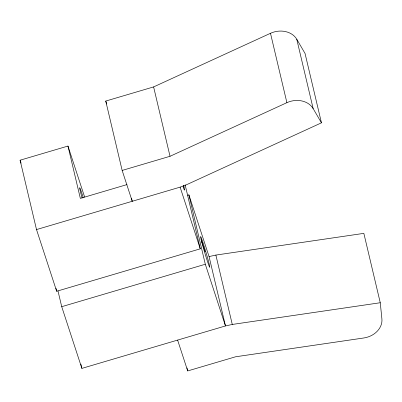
<?xml version="1.0" encoding="UTF-8"?>
<svg xmlns="http://www.w3.org/2000/svg" width="402" height="402" viewBox="0 0 402 402"><rect width="100%" height="100%" fill="white"/><g stroke="black" fill="none" stroke-linecap="round" stroke-linejoin="round"><path stroke-width="0.6" d="M131.519 198.236L132.243 201.281L122.158 170.438L105.751 101.063L153.614 86.917L270.486 33.286A19.979 16.206 -13.3 0 1 296.756 39.24L305.043 53.446L321.454 122.821L186.603 184.704L180.106 187.136L36.512 229.577L56.677 291.269L200.271 248.828L185.156 184.93M122.158 170.438L170.026 156.288L286.897 102.661A19.979 16.206 -13.3 0 1 313.163 108.615L321.454 122.821M36.512 229.577L20.1 160.202L67.968 146.057L84.641 197.07M127.012 184.578L80.34 198.372L67.968 146.057M187.704 195.231L188.9 194.88L209.065 256.571L225.477 325.942L81.882 368.383L61.717 306.691L57.973 290.872M61.717 306.691L205.311 264.25L188.9 194.88M177.614 340.092L187.694 370.935L235.557 356.79L363.81 337.976A19.979 16.206 -13.3 0 0 381.9 318.907L380.262 302.736L363.85 233.366L215.869 255.074L209.065 256.571M380.262 302.736L232.281 324.449L225.477 325.942L205.311 264.25M183.423 185.342L184 187.106M201.141 239.542L205.171 251.883M180.106 187.136L200.271 248.828M105.751 101.063L106.726 104.048M20.1 160.202L21.07 163.172M296.756 39.24L313.163 108.615M270.486 33.286L286.897 102.661M215.869 255.074L232.281 324.449M153.614 86.917L170.026 156.288M186.975 367.895L187.694 370.935M80.872 364.127L81.882 368.383M55.953 288.224L56.677 291.269M183.613 185.528A15.985 0.633 73.5 0 1 183.091 186.749M82.114 197.985A15.985 0.633 73.5 0 1 79.702 187.734A15.985 0.633 73.5 0 1 83.199 197.467M201.834 242.321A15.985 0.633 73.5 0 0 209.548 267.039A15.985 0.633 73.5 0 0 204.136 246.285A15.985 0.633 73.5 0 0 201.834 242.321"/></g></svg>
